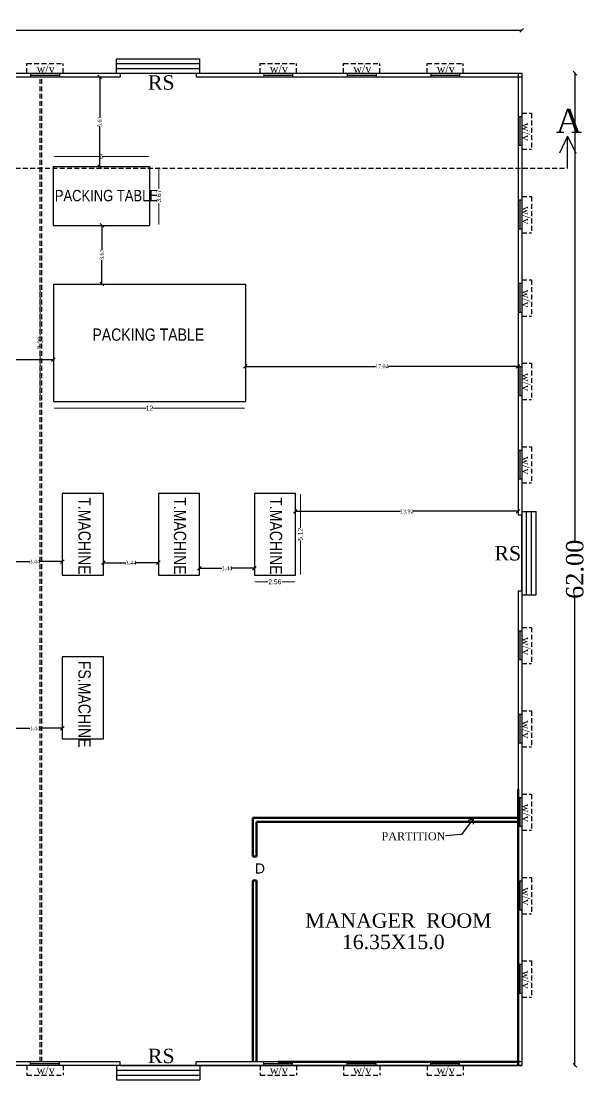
# Model space of a CAD drawing. Header units: metres. Extents: x 1422408 to 2282761, y 5574 to 80428.
# Drawn here: x 2282619.4 to 2282654.5, y 5578.4 to 5644.5 of the extents above; entities that cross this region are included whole.
import ezdxf

# ---------------------------------------------------------------- set-up
doc = ezdxf.new("R2010")
doc.units = ezdxf.units.M
doc.header["$LTSCALE"] = 3.5
doc.header["$MEASUREMENT"] = 0
doc.linetypes.add('HIDDEN', pattern=[0.375, 0.25, -0.125])
doc.layers.get('0').update_dxf_attribs({"linetype": 'CONTINUOUS'})
doc.layers.get('DEFPOINTS').update_dxf_attribs({"linetype": 'CONTINUOUS'})
doc.styles.add('ANAND', font='times.ttf')
doc.styles.add('ARIAL', font='arial.ttf')
doc.styles.add('ROOM TEXT 10.5', font='swissc.ttf')
doc.dimstyles.new('ISO-25', dxfattribs={"dimtxt": 0.3, "dimasz": 0.05, "dimexe": 0.5, "dimexo": 0, "dimgap": 0, "dimtad": 0, "dimtoh": 1, "dimdsep": 46, "dimtxsty": 'Standard', "dimcen": -0.3, "dimse1": 1, "dimse2": 1, "dimclrd": 256, "dimclrt": 256, "dimadec": 0, "dimazin": 0, "dimtfac": 1, "dimtmove": 0, "dimatfit": 3, "dimfxl": 0, "dimlwd": 5, "dimarcsym": 0})
doc.dimstyles.new('STANDARD$0', dxfattribs={"dimtxt": 0.25, "dimasz": 0.18, "dimexe": 2, "dimexo": 2, "dimgap": 0, "dimtad": 0, "dimzin": 0, "dimdsep": 46, "dimtxsty": 'ANAND', "dimblk": 'OBLIQUE', "dimcen": 0.0625, "dimdle": 0.02, "dimse1": 1, "dimse2": 1, "dimadec": 0, "dimazin": 0, "dimtfac": 1, "dimtix": 1, "dimtofl": 0, "dimtmove": 2, "dimatfit": 3, "dimldrblk": 'OBLIQUE', "dimfxl": 0, "dimtolj": 1, "dimtzin": 0, "dimarcsym": 0})

# ---------------------------------------------------------------- blocks, each defined once
blk = doc.blocks.new('*D160')
at = {"lineweight": 5}
for p, q in [((2282620.577, 5628.06), (2282620.577, 5624.893)), ((2282620.577, 5620.826), (2282620.577, 5623.993))]:
    blk.add_line(p, q, dxfattribs=at)
for points in [[(2282620.568, 5628.06), (2282620.585, 5628.06), (2282620.577, 5628.11)], [(2282620.568, 5620.826), (2282620.585, 5620.826), (2282620.577, 5620.776)]]:
    blk.add_solid(points)
at = {"layer": 'DEFPOINTS', "color": 0}
for p in [(2282621.404, 5628.11), (2282620.577, 5620.776), (2282621.406, 5620.776)]:
    blk.add_point(p, dxfattribs=at)
at = {"lineweight": -2, "insert": (2282620.577, 5624.443), "char_height": 0.3, "attachment_point": 5, "rotation": 90}
blk.add_mtext('7.33', dxfattribs=at)
blk = doc.blocks.new('*D161')
at = {"lineweight": 5}
for p, q in [((2282621.456, 5620.364), (2282627.206, 5620.364)), ((2282633.356, 5620.364), (2282627.606, 5620.364))]:
    blk.add_line(p, q, dxfattribs=at)
for points in [[(2282621.456, 5620.372), (2282621.456, 5620.355), (2282621.406, 5620.364)], [(2282633.356, 5620.372), (2282633.356, 5620.355), (2282633.406, 5620.364)]]:
    blk.add_solid(points)
at = {"layer": 'DEFPOINTS', "color": 0}
for p in [(2282621.406, 5620.776), (2282633.406, 5620.776), (2282633.406, 5620.364)]:
    blk.add_point(p, dxfattribs=at)
at = {"lineweight": -2, "insert": (2282627.406, 5620.364), "char_height": 0.3, "attachment_point": 5}
blk.add_mtext('12', dxfattribs=at)
blk = doc.blocks.new('*D162')
at = {"lineweight": 5}
for p, q in [((2282621.452, 5636.086), (2282624.302, 5636.086)), ((2282627.352, 5636.086), (2282624.502, 5636.086))]:
    blk.add_line(p, q, dxfattribs=at)
for points in [[(2282621.452, 5636.094), (2282621.452, 5636.077), (2282621.402, 5636.086)], [(2282627.352, 5636.094), (2282627.352, 5636.077), (2282627.402, 5636.086)]]:
    blk.add_solid(points)
at = {"layer": 'DEFPOINTS', "color": 0}
for p in [(2282627.402, 5636.086), (2282621.402, 5635.45), (2282627.402, 5635.45)]:
    blk.add_point(p, dxfattribs=at)
at = {"lineweight": -2, "insert": (2282624.402, 5636.086), "char_height": 0.3, "attachment_point": 5}
blk.add_mtext('6', dxfattribs=at)
blk = doc.blocks.new('*D163')
at = {"lineweight": 5}
for p, q in [((2282627.985, 5635.4), (2282627.985, 5634.065)), ((2282627.985, 5631.83), (2282627.985, 5633.165))]:
    blk.add_line(p, q, dxfattribs=at)
for points in [[(2282627.976, 5635.4), (2282627.993, 5635.4), (2282627.985, 5635.45)], [(2282627.976, 5631.83), (2282627.993, 5631.83), (2282627.985, 5631.78)]]:
    blk.add_solid(points)
at = {"layer": 'DEFPOINTS', "color": 0}
for p in [(2282627.402, 5635.45), (2282627.402, 5631.78), (2282627.985, 5631.78)]:
    blk.add_point(p, dxfattribs=at)
at = {"lineweight": -2, "insert": (2282627.985, 5633.615), "char_height": 0.3, "attachment_point": 5, "rotation": 90}
blk.add_mtext('3.67', dxfattribs=at)
blk = doc.blocks.new('_Oblique')
at = {"color": 0, "linetype": 'ByBlock', "lineweight": -2}
blk.add_line((-0.5, -0.5), (0.5, 0.5), dxfattribs=at)
blk = doc.blocks.new('*D105')
at = {"color": 0, "lineweight": -2, "ltscale": 400}
for p, q in [((2282615.385, 5623.388), (2282618.096, 5623.389)), ((2282621.425, 5623.389), (2282618.713, 5623.389))]:
    blk.add_line(p, q, dxfattribs=at)
at = {"layer": 'DEFPOINTS', "color": 0, "ltscale": 400}
for p in [(2282621.405, 5623.389), (2282615.405, 5623.234), (2282621.405, 5623.235)]:
    blk.add_point(p, dxfattribs=at)
at = {"color": 0, "lineweight": -2, "ltscale": 400, "xscale": 0.23, "yscale": 0.23, "zscale": 0.23}
for p, rotation in [((2282615.405, 5623.388), 180.0126523851389), ((2282621.405, 5623.389), 0.0126523851389156)]:
    blk.add_blockref('_Oblique', p, dxfattribs=dict(at, rotation=rotation))
at = {"color": 0, "ltscale": 400, "insert": (2282618.405, 5623.389), "char_height": 0.25, "attachment_point": 5, "rotation": 0.01265, "style": 'ANAND'}
blk.add_mtext('\\A1;6.00', dxfattribs=at)
blk = doc.blocks.new('*D106')
at = {"color": 0, "lineweight": -2, "ltscale": 400}
for p, q in [((2282624.437, 5631.8), (2282624.437, 5630.252)), ((2282624.437, 5628.09), (2282624.437, 5629.637))]:
    blk.add_line(p, q, dxfattribs=at)
at = {"layer": 'DEFPOINTS', "color": 0, "ltscale": 400}
for p in [(2282624.403, 5631.78), (2282624.403, 5628.11), (2282624.437, 5628.11)]:
    blk.add_point(p, dxfattribs=at)
at = {"color": 0, "lineweight": -2, "ltscale": 400, "xscale": 0.23, "yscale": 0.23, "zscale": 0.23}
for p, rotation in [((2282624.437, 5631.78), 90), ((2282624.437, 5628.11), 270)]:
    blk.add_blockref('_Oblique', p, dxfattribs=dict(at, rotation=rotation))
at = {"color": 0, "ltscale": 400, "insert": (2282624.437, 5629.945), "char_height": 0.25, "attachment_point": 5, "rotation": 90, "style": 'ANAND'}
blk.add_mtext('\\A1;3.67', dxfattribs=at)
blk = doc.blocks.new('*D107')
at = {"color": 0, "lineweight": -2, "ltscale": 400}
for p, q in [((2282633.386, 5622.964), (2282641.538, 5622.964)), ((2282650.464, 5622.964), (2282642.312, 5622.964))]:
    blk.add_line(p, q, dxfattribs=at)
at = {"layer": 'DEFPOINTS', "color": 0, "ltscale": 400}
for p in [(2282633.406, 5623.157), (2282633.406, 5622.964), (2282650.444, 5623.157)]:
    blk.add_point(p, dxfattribs=at)
at = {"color": 0, "lineweight": -2, "ltscale": 400, "xscale": 0.23, "yscale": 0.23, "zscale": 0.23}
for p, rotation in [((2282633.406, 5622.964), 180.000000000003), ((2282650.444, 5622.964), 3.037599999999999e-12)]:
    blk.add_blockref('_Oblique', p, dxfattribs=dict(at, rotation=rotation))
at = {"color": 0, "ltscale": 400, "insert": (2282641.925, 5622.964), "char_height": 0.25, "attachment_point": 5, "style": 'ANAND'}
blk.add_mtext('\\A1;17.04', dxfattribs=at)
blk = doc.blocks.new('*D112')
at = {"lineweight": 5}
for p, q in [((2282634.015, 5609.507), (2282634.796, 5609.507)), ((2282636.477, 5609.507), (2282635.696, 5609.507))]:
    blk.add_line(p, q, dxfattribs=at)
for points in [[(2282634.015, 5609.515), (2282634.015, 5609.498), (2282633.965, 5609.507)], [(2282636.477, 5609.515), (2282636.477, 5609.498), (2282636.527, 5609.507)]]:
    blk.add_solid(points)
at = {"layer": 'DEFPOINTS', "color": 0}
for p in [(2282633.965, 5609.92), (2282633.965, 5609.507), (2282636.527, 5609.92)]:
    blk.add_point(p, dxfattribs=at)
at = {"lineweight": -2, "insert": (2282635.246, 5609.507), "char_height": 0.3, "attachment_point": 5}
blk.add_mtext('2.56', dxfattribs=at)
blk = doc.blocks.new('*D113')
at = {"lineweight": 5}
for p, q in [((2282636.836, 5614.987), (2282636.836, 5612.878)), ((2282636.836, 5609.97), (2282636.836, 5612.078))]:
    blk.add_line(p, q, dxfattribs=at)
for points in [[(2282636.827, 5614.987), (2282636.844, 5614.987), (2282636.836, 5615.037)], [(2282636.827, 5609.97), (2282636.844, 5609.97), (2282636.836, 5609.92)]]:
    blk.add_solid(points)
at = {"layer": 'DEFPOINTS', "color": 0}
for p in [(2282636.527, 5615.037), (2282636.836, 5615.037), (2282636.527, 5609.92)]:
    blk.add_point(p, dxfattribs=at)
at = {"lineweight": -2, "insert": (2282636.836, 5612.478), "char_height": 0.3, "attachment_point": 5, "rotation": 90}
blk.add_mtext('5.12', dxfattribs=at)
blk = doc.blocks.new('*D114')
at = {"color": 0, "lineweight": -2, "ltscale": 400}
for p, q in [((2282630.507, 5610.353), (2282631.938, 5610.353)), ((2282633.986, 5610.353), (2282632.556, 5610.353))]:
    blk.add_line(p, q, dxfattribs=at)
at = {"layer": 'DEFPOINTS', "color": 0, "ltscale": 400}
for p in [(2282630.527, 5610.353), (2282630.527, 5609.92), (2282633.966, 5609.92)]:
    blk.add_point(p, dxfattribs=at)
at = {"color": 0, "lineweight": -2, "ltscale": 400, "xscale": 0.23, "yscale": 0.23, "zscale": 0.23, "rotation": 180}
blk.add_blockref('_Oblique', (2282630.527, 5610.353), dxfattribs=at)
at = {"color": 0, "lineweight": -2, "ltscale": 400, "xscale": 0.23, "yscale": 0.23, "zscale": 0.23}
blk.add_blockref('_Oblique', (2282633.966, 5610.353), dxfattribs=at)
at = {"color": 0, "ltscale": 400, "insert": (2282632.247, 5610.353), "char_height": 0.25, "attachment_point": 5, "style": 'ANAND'}
blk.add_mtext('\\A1;3.44', dxfattribs=at)
blk = doc.blocks.new('*D122')
at = {"color": 0, "lineweight": -2, "ltscale": 400}
for p, q in [((2282618.507, 5600.358), (2282619.937, 5600.358)), ((2282621.985, 5600.358), (2282620.555, 5600.358))]:
    blk.add_line(p, q, dxfattribs=at)
at = {"layer": 'DEFPOINTS', "color": 0, "ltscale": 400}
for p in [(2282618.527, 5600.358), (2282621.965, 5600.358), (2282621.965, 5600.358)]:
    blk.add_point(p, dxfattribs=at)
at = {"color": 0, "lineweight": -2, "ltscale": 400, "xscale": 0.23, "yscale": 0.23, "zscale": 0.23, "rotation": 180}
blk.add_blockref('_Oblique', (2282618.527, 5600.358), dxfattribs=at)
at = {"color": 0, "lineweight": -2, "ltscale": 400, "xscale": 0.23, "yscale": 0.23, "zscale": 0.23}
blk.add_blockref('_Oblique', (2282621.965, 5600.358), dxfattribs=at)
at = {"color": 0, "ltscale": 400, "insert": (2282620.246, 5600.358), "char_height": 0.25, "attachment_point": 5, "style": 'ANAND'}
blk.add_mtext('\\A1;3.44', dxfattribs=at)
blk = doc.blocks.new('*D130')
at = {"color": 0, "lineweight": -2, "ltscale": 400}
for p, q in [((2282618.507, 5610.771), (2282619.937, 5610.771)), ((2282621.985, 5610.771), (2282620.555, 5610.771))]:
    blk.add_line(p, q, dxfattribs=at)
at = {"layer": 'DEFPOINTS', "color": 0, "ltscale": 400}
for p in [(2282621.965, 5610.771), (2282618.527, 5610.699), (2282621.965, 5610.699)]:
    blk.add_point(p, dxfattribs=at)
at = {"color": 0, "lineweight": -2, "ltscale": 400, "xscale": 0.23, "yscale": 0.23, "zscale": 0.23, "rotation": 180}
blk.add_blockref('_Oblique', (2282618.527, 5610.771), dxfattribs=at)
at = {"color": 0, "lineweight": -2, "ltscale": 400, "xscale": 0.23, "yscale": 0.23, "zscale": 0.23}
blk.add_blockref('_Oblique', (2282621.965, 5610.771), dxfattribs=at)
at = {"color": 0, "ltscale": 400, "insert": (2282620.246, 5610.771), "char_height": 0.25, "attachment_point": 5, "style": 'ANAND'}
blk.add_mtext('\\A1;3.44', dxfattribs=at)
blk = doc.blocks.new('*D131')
at = {"color": 0, "lineweight": -2, "ltscale": 400}
for p, q in [((2282624.507, 5610.698), (2282625.937, 5610.698)), ((2282627.985, 5610.698), (2282626.555, 5610.698))]:
    blk.add_line(p, q, dxfattribs=at)
at = {"layer": 'DEFPOINTS', "color": 0, "ltscale": 400}
for p in [(2282624.527, 5610.771), (2282627.965, 5610.771), (2282627.965, 5610.698)]:
    blk.add_point(p, dxfattribs=at)
at = {"color": 0, "lineweight": -2, "ltscale": 400, "xscale": 0.23, "yscale": 0.23, "zscale": 0.23, "rotation": 180}
blk.add_blockref('_Oblique', (2282624.527, 5610.698), dxfattribs=at)
at = {"color": 0, "lineweight": -2, "ltscale": 400, "xscale": 0.23, "yscale": 0.23, "zscale": 0.23}
blk.add_blockref('_Oblique', (2282627.965, 5610.698), dxfattribs=at)
at = {"color": 0, "ltscale": 400, "insert": (2282626.246, 5610.698), "char_height": 0.25, "attachment_point": 5, "style": 'ANAND'}
blk.add_mtext('\\A1;3.44', dxfattribs=at)
blk = doc.blocks.new('*D132')
at = {"color": 0, "lineweight": -2, "ltscale": 400}
for p, q in [((2282636.507, 5613.918), (2282643.1, 5613.918)), ((2282650.464, 5613.918), (2282643.872, 5613.918))]:
    blk.add_line(p, q, dxfattribs=at)
at = {"layer": 'DEFPOINTS', "color": 0, "ltscale": 400}
for p in [(2282636.527, 5614.017), (2282650.444, 5614.017), (2282650.444, 5613.918)]:
    blk.add_point(p, dxfattribs=at)
at = {"color": 0, "lineweight": -2, "ltscale": 400, "xscale": 0.23, "yscale": 0.23, "zscale": 0.23, "rotation": 180}
blk.add_blockref('_Oblique', (2282636.527, 5613.918), dxfattribs=at)
at = {"color": 0, "lineweight": -2, "ltscale": 400, "xscale": 0.23, "yscale": 0.23, "zscale": 0.23}
blk.add_blockref('_Oblique', (2282650.444, 5613.918), dxfattribs=at)
at = {"color": 0, "ltscale": 400, "insert": (2282643.486, 5613.918), "char_height": 0.25, "attachment_point": 5, "style": 'ANAND'}
blk.add_mtext('\\A1;13.92', dxfattribs=at)
blk = doc.blocks.new('*D133')
at = {"color": 0, "lineweight": -2, "ltscale": 400}
for p, q in [((2282624.306, 5641.081), (2282624.306, 5638.547)), ((2282624.306, 5635.43), (2282624.306, 5637.964))]:
    blk.add_line(p, q, dxfattribs=at)
at = {"layer": 'DEFPOINTS', "color": 0, "ltscale": 400}
for p in [(2282624.306, 5641.061), (2282624.402, 5641.061), (2282624.402, 5635.45)]:
    blk.add_point(p, dxfattribs=at)
at = {"color": 0, "lineweight": -2, "ltscale": 400, "xscale": 0.23, "yscale": 0.23, "zscale": 0.23}
for p, rotation in [((2282624.306, 5641.061), 90), ((2282624.306, 5635.45), 270)]:
    blk.add_blockref('_Oblique', p, dxfattribs=dict(at, rotation=rotation))
at = {"color": 0, "ltscale": 400, "insert": (2282624.306, 5638.255), "char_height": 0.25, "attachment_point": 5, "rotation": 90, "style": 'ANAND'}
blk.add_mtext('\\A1;5.61', dxfattribs=at)
blk = doc.blocks.new('*D137')
at = {"color": 0, "lineweight": -2, "ltscale": 400}
for p, q in [((2282558.654, 5643.966), (2282602.926, 5643.966)), ((2282650.694, 5643.966), (2282606.423, 5643.966))]:
    blk.add_line(p, q, dxfattribs=at)
at = {"layer": 'DEFPOINTS', "color": 0, "ltscale": 400}
for p in [(2282650.674, 5643.966), (2282558.674, 5641.291), (2282650.674, 5641.291)]:
    blk.add_point(p, dxfattribs=at)
at = {"color": 0, "lineweight": -2, "ltscale": 400, "xscale": 0.23, "yscale": 0.23, "zscale": 0.23, "rotation": 180}
blk.add_blockref('_Oblique', (2282558.674, 5643.966), dxfattribs=at)
at = {"color": 0, "lineweight": -2, "ltscale": 400, "xscale": 0.23, "yscale": 0.23, "zscale": 0.23}
blk.add_blockref('_Oblique', (2282650.674, 5643.966), dxfattribs=at)
at = {"color": 0, "ltscale": 400, "insert": (2282604.674, 5643.966), "char_height": 0.25, "attachment_point": 5, "style": 'ANAND'}
blk.add_mtext('\\A1;{\\H4.3568x;92.00}', dxfattribs=at)
blk = doc.blocks.new('*D138')
at = {"color": 0, "lineweight": -2, "ltscale": 400}
for p, q in [((2282653.992, 5641.311), (2282653.992, 5612.037)), ((2282653.992, 5579.271), (2282653.992, 5608.545))]:
    blk.add_line(p, q, dxfattribs=at)
at = {"layer": 'DEFPOINTS', "color": 0, "ltscale": 400}
for p in [(2282650.674, 5641.291), (2282650.674, 5579.291), (2282653.992, 5579.291)]:
    blk.add_point(p, dxfattribs=at)
at = {"color": 0, "lineweight": -2, "ltscale": 400, "xscale": 0.23, "yscale": 0.23, "zscale": 0.23}
for p, rotation in [((2282653.992, 5641.291), 90), ((2282653.992, 5579.291), 270)]:
    blk.add_blockref('_Oblique', p, dxfattribs=dict(at, rotation=rotation))
at = {"color": 0, "ltscale": 400, "insert": (2282653.992, 5610.291), "char_height": 0.25, "attachment_point": 5, "rotation": 90, "style": 'ANAND'}
blk.add_mtext('\\A1;{\\H4.3568x;62.00}', dxfattribs=at)

msp = doc.modelspace()

# ---------------------------------------------------------------- linework, layer by layer
at = {"linetype": 'HIDDEN', "ltscale": 0.35}
for p, q in [((2282619.75503, 5641.29094), (2282619.75503, 5641.89094)), ((2282619.75503, 5641.89094), (2282622.01503, 5641.89094)), ((2282622.01503, 5641.29094), (2282622.01503, 5641.89094)), ((2282634.32632, 5641.29094), (2282634.32632, 5641.89094)), ((2282634.32632, 5641.89094), (2282636.58632, 5641.89094)), ((2282636.58632, 5641.29094), (2282636.58632, 5641.89094)), ((2282639.53921, 5641.29094), (2282639.53921, 5641.89094)), ((2282639.53921, 5641.89094), (2282641.79921, 5641.89094)), ((2282641.79921, 5641.29094), (2282641.79921, 5641.89094)), ((2282644.7521, 5641.29094), (2282644.7521, 5641.89094)), ((2282644.7521, 5641.89094), (2282647.0121, 5641.89094)), ((2282647.0121, 5641.29094), (2282647.0121, 5641.89094)), ((2282620.57537, 5579.52094), (2282620.57537, 5641.06094)), ((2282620.67537, 5579.52094), (2282620.67537, 5641.06094)), ((2282650.67449, 5638.79209), (2282651.27449, 5638.79209)), ((2282651.27449, 5638.79209), (2282651.27449, 5636.53209)), ((2282650.67449, 5636.53209), (2282651.27449, 5636.53209)), ((2282556.5701, 5635.36258), (2282653.53426, 5635.36258)), ((2282650.67449, 5633.58209), (2282651.27449, 5633.58209)), ((2282651.27449, 5633.58209), (2282651.27449, 5631.32209)), ((2282650.67449, 5631.32209), (2282651.27449, 5631.32209)), ((2282650.67449, 5628.37209), (2282651.27449, 5628.37209)), ((2282651.27449, 5628.37209), (2282651.27449, 5626.11209)), ((2282650.67449, 5626.11209), (2282651.27449, 5626.11209)), ((2282650.67449, 5623.16209), (2282651.27449, 5623.16209)), ((2282651.27449, 5623.16209), (2282651.27449, 5620.90209)), ((2282650.67449, 5620.90209), (2282651.27449, 5620.90209)), ((2282650.67449, 5617.95209), (2282651.27449, 5617.95209)), ((2282651.27449, 5617.95209), (2282651.27449, 5615.69209)), ((2282650.67449, 5615.69209), (2282651.27449, 5615.69209)), ((2282650.67449, 5606.66093), (2282651.27449, 5606.66093)), ((2282651.27449, 5606.66093), (2282651.27449, 5604.40093)), ((2282650.67449, 5604.40093), (2282651.27449, 5604.40093)), ((2282650.67449, 5601.45093), (2282651.27449, 5601.45093)), ((2282651.27449, 5601.45093), (2282651.27449, 5599.19093)), ((2282650.67449, 5599.19093), (2282651.27449, 5599.19093)), ((2282650.67449, 5596.24093), (2282651.27449, 5596.24093)), ((2282651.27449, 5596.24093), (2282651.27449, 5593.98093)), ((2282650.67449, 5593.98093), (2282651.27449, 5593.98093)), ((2282650.67449, 5591.03093), (2282651.27449, 5591.03093)), ((2282651.27449, 5591.03093), (2282651.27449, 5588.77093)), ((2282650.67449, 5588.77093), (2282651.27449, 5588.77093)), ((2282650.67449, 5585.82093), (2282651.27449, 5585.82093)), ((2282651.27449, 5585.82093), (2282651.27449, 5583.56093)), ((2282650.67449, 5583.56093), (2282651.27449, 5583.56093)), ((2282619.75503, 5579.29094), (2282619.75503, 5578.69094)), ((2282622.01503, 5579.29094), (2282622.01503, 5578.69094)), ((2282634.32632, 5579.29094), (2282634.32632, 5578.69094)), ((2282636.58632, 5579.29094), (2282636.58632, 5578.69094)), ((2282639.53921, 5579.29094), (2282639.53921, 5578.69094)), ((2282641.79921, 5579.29094), (2282641.79921, 5578.69094)), ((2282644.7521, 5579.29094), (2282644.7521, 5578.69094)), ((2282647.0121, 5579.29094), (2282647.0121, 5578.69094)), ((2282619.75503, 5578.69094), (2282622.01503, 5578.69094)), ((2282634.32632, 5578.69094), (2282636.58632, 5578.69094)), ((2282639.53921, 5578.69094), (2282641.79921, 5578.69094)), ((2282644.7521, 5578.69094), (2282647.0121, 5578.69094))]:
    msp.add_line(p, q, dxfattribs=at)
at = {"ltscale": 400}
for p, q in [((2282625.35542, 5642.19094), (2282630.56542, 5642.19094)), ((2282625.35542, 5641.29094), (2282625.35542, 5642.19094)), ((2282625.35542, 5641.89094), (2282630.56542, 5641.89094)), ((2282630.56542, 5641.29094), (2282630.56542, 5642.19094)), ((2282558.67449, 5641.29094), (2282650.67449, 5641.29094)), ((2282619.98503, 5641.29094), (2282619.98503, 5641.06094)), ((2282619.98503, 5641.17594), (2282621.78503, 5641.17594)), ((2282621.78503, 5641.29094), (2282621.78503, 5641.06094)), ((2282625.35542, 5641.59094), (2282630.56542, 5641.59094)), ((2282625.58542, 5641.29094), (2282625.58542, 5641.06094)), ((2282625.58542, 5641.29094), (2282625.58542, 5641.06094)), ((2282625.58542, 5641.29094), (2282630.33542, 5641.29094)), ((2282630.33542, 5641.29094), (2282630.33542, 5641.06094)), ((2282630.33542, 5641.29094), (2282630.33542, 5641.06094)), ((2282634.55632, 5641.29094), (2282634.55632, 5641.06094)), ((2282634.55632, 5641.17594), (2282636.35632, 5641.17594)), ((2282636.35632, 5641.29094), (2282636.35632, 5641.06094)), ((2282639.76921, 5641.29094), (2282639.76921, 5641.06094)), ((2282639.76921, 5641.17594), (2282641.56921, 5641.17594)), ((2282641.56921, 5641.29094), (2282641.56921, 5641.06094)), ((2282644.9821, 5641.29094), (2282644.9821, 5641.06094)), ((2282644.9821, 5641.17594), (2282646.7821, 5641.17594)), ((2282646.7821, 5641.29094), (2282646.7821, 5641.06094)), ((2282650.44449, 5641.29094), (2282650.44449, 5613.67978)), ((2282650.67449, 5641.29094), (2282650.67449, 5613.67978)), ((2282650.67449, 5641.29094), (2282650.67449, 5641.29094)), ((2282584.90729, 5641.06094), (2282625.58542, 5641.06094)), ((2282630.33542, 5641.06094), (2282650.67449, 5641.06094)), ((2282650.67449, 5638.56209), (2282650.44449, 5638.56209)), ((2282650.55949, 5638.56209), (2282650.55949, 5636.76209)), ((2282653.53426, 5637.35003), (2282653.01989, 5636.29774)), ((2282653.53426, 5635.36258), (2282653.53426, 5637.35003)), ((2282653.53426, 5637.35003), (2282654.04862, 5636.29774)), ((2282650.67449, 5636.76209), (2282650.44449, 5636.76209)), ((2282650.67449, 5633.35209), (2282650.44449, 5633.35209)), ((2282650.55949, 5633.35209), (2282650.55949, 5631.55209)), ((2282650.67449, 5631.55209), (2282650.44449, 5631.55209)), ((2282633.40554, 5628.10963), (2282633.40554, 5620.77643)), ((2282650.67449, 5628.14209), (2282650.44449, 5628.14209)), ((2282650.55949, 5628.14209), (2282650.55949, 5626.34209)), ((2282650.67449, 5626.34209), (2282650.44449, 5626.34209)), ((2282650.67449, 5622.93209), (2282650.44449, 5622.93209)), ((2282650.55949, 5622.93209), (2282650.55949, 5621.13209)), ((2282650.67449, 5621.13209), (2282650.44449, 5621.13209)), ((2282650.67449, 5617.72209), (2282650.44449, 5617.72209)), ((2282650.55949, 5617.72209), (2282650.55949, 5615.92209)), ((2282650.67449, 5615.92209), (2282650.44449, 5615.92209)), ((2282650.67449, 5613.67978), (2282650.44449, 5613.67978)), ((2282650.67449, 5613.90978), (2282651.57449, 5613.90978)), ((2282650.67449, 5608.92978), (2282650.67449, 5613.67978)), ((2282650.97449, 5608.69978), (2282650.97449, 5613.90978)), ((2282651.27449, 5608.69978), (2282651.27449, 5613.90978)), ((2282651.57449, 5608.69978), (2282651.57449, 5613.90978)), ((2282650.44449, 5608.92978), (2282650.44449, 5581.31862)), ((2282650.67449, 5608.92978), (2282650.44449, 5608.92978)), ((2282650.67449, 5608.92978), (2282650.67449, 5579.29094)), ((2282650.67449, 5608.69978), (2282651.57449, 5608.69978)), ((2282650.67449, 5606.43093), (2282650.44449, 5606.43093)), ((2282650.55949, 5606.43093), (2282650.55949, 5604.63093)), ((2282650.67449, 5604.63093), (2282650.44449, 5604.63093)), ((2282650.67449, 5601.22093), (2282650.44449, 5601.22093)), ((2282650.55949, 5601.22093), (2282650.55949, 5599.42093)), ((2282650.67449, 5599.42093), (2282650.44449, 5599.42093)), ((2282650.67449, 5596.01093), (2282650.44449, 5596.01093)), ((2282650.55949, 5596.01093), (2282650.55949, 5594.21093)), ((2282647.63448, 5594.69718), (2282646.91431, 5593.71472)), ((2282647.63448, 5594.69718), (2282647.32781, 5594.59408)), ((2282647.63448, 5594.69718), (2282647.62846, 5594.37369)), ((2282650.67449, 5594.21093), (2282650.44449, 5594.21093)), ((2282646.91431, 5593.71472), (2282645.90973, 5593.64216)), ((2282646.91431, 5593.71472), (2282645.90973, 5593.64216)), ((2282650.67449, 5590.80093), (2282650.44449, 5590.80093)), ((2282650.55949, 5590.80093), (2282650.55949, 5589.00093)), ((2282650.67449, 5589.00093), (2282650.44449, 5589.00093)), ((2282650.67449, 5585.59093), (2282650.44449, 5585.59093)), ((2282650.55949, 5585.59093), (2282650.55949, 5583.79093)), ((2282650.67449, 5583.79093), (2282650.44449, 5583.79093)), ((2282625.58542, 5579.52094), (2282584.90729, 5579.52094)), ((2282625.58542, 5579.29094), (2282584.90729, 5579.29094)), ((2282619.98503, 5579.29094), (2282619.98503, 5579.52094)), ((2282619.98503, 5579.40594), (2282621.78503, 5579.40594)), ((2282621.78503, 5579.29094), (2282621.78503, 5579.52094)), ((2282625.35542, 5579.29094), (2282625.35542, 5578.39094)), ((2282625.35542, 5578.99094), (2282630.56542, 5578.99094)), ((2282625.58542, 5579.29094), (2282625.58542, 5579.52094)), ((2282625.58542, 5579.29094), (2282625.58542, 5579.52094)), ((2282625.58542, 5579.29094), (2282630.33542, 5579.29094)), ((2282650.67449, 5579.52094), (2282630.33542, 5579.52094)), ((2282630.33542, 5579.29094), (2282630.33542, 5579.52094)), ((2282630.33542, 5579.29094), (2282630.33542, 5579.52094)), ((2282650.67449, 5579.29094), (2282630.33542, 5579.29094)), ((2282630.33542, 5579.29094), (2282650.67449, 5579.29094)), ((2282630.56542, 5579.29094), (2282630.56542, 5578.39094)), ((2282634.55632, 5579.29094), (2282634.55632, 5579.52094)), ((2282634.55632, 5579.40594), (2282636.35632, 5579.40594)), ((2282636.35632, 5579.29094), (2282636.35632, 5579.52094)), ((2282639.76921, 5579.29094), (2282639.76921, 5579.52094)), ((2282639.76921, 5579.40594), (2282641.56921, 5579.40594)), ((2282641.56921, 5579.29094), (2282641.56921, 5579.52094)), ((2282644.9821, 5579.29094), (2282644.9821, 5579.52094)), ((2282644.9821, 5579.40594), (2282646.7821, 5579.40594)), ((2282646.7821, 5579.29094), (2282646.7821, 5579.52094)), ((2282625.35542, 5578.69094), (2282630.56542, 5578.69094)), ((2282625.35542, 5578.39094), (2282630.56542, 5578.39094))]:
    msp.add_line(p, q, dxfattribs=at)
at = {"lineweight": -2}
for p, q in [((2282621.4023, 5635.44963), (2282621.40311, 5631.77963)), ((2282621.4023, 5635.44963), (2282627.4023, 5635.44963)), ((2282627.4023, 5635.44963), (2282627.40311, 5631.77963)), ((2282621.40311, 5631.77963), (2282627.40311, 5631.77963)), ((2282621.40392, 5628.10963), (2282621.40554, 5620.77643)), ((2282621.40392, 5628.10963), (2282633.40554, 5628.10963)), ((2282621.40554, 5620.77643), (2282633.40554, 5620.77643)), ((2282633.96546, 5612.47829), (2282633.96603, 5609.91968))]:
    msp.add_line(p, q, dxfattribs=at)
at = {"lineweight": 53}
for p, q in [((2282650.44449, 5579.29094), (2282650.44449, 5596.54862)), ((2282650.44449, 5594.75094), (2282633.86357, 5594.75094)), ((2282633.86357, 5594.75094), (2282633.86357, 5592.34012)), ((2282650.44449, 5594.52094), (2282634.09357, 5594.52094)), ((2282634.09357, 5594.52094), (2282634.09357, 5592.34012)), ((2282633.86357, 5592.34012), (2282634.09357, 5592.34012)), ((2282633.86357, 5590.84012), (2282633.86357, 5579.52094)), ((2282633.86357, 5590.84012), (2282634.09357, 5590.84012)), ((2282634.09357, 5590.84012), (2282634.09357, 5579.52094)), ((2282635.44449, 5579.52094), (2282650.44449, 5579.52094))]:
    msp.add_line(p, q, dxfattribs=at)
at = {"ltscale": 400}
msp.add_lwpolyline([(2282558.67449, 5641.29094), (2282650.67449, 5641.29094), (2282650.67449, 5579.29094), (2282558.67449, 5579.29094)], close=True, dxfattribs=at)
at = {"lineweight": -2}
for points in [[(2282621.96546, 5609.91968), (2282624.52725, 5609.91968), (2282624.52725, 5615.03689), (2282621.96546, 5615.03689)], [(2282627.96546, 5609.91968), (2282630.52725, 5609.91968), (2282630.52725, 5615.03689), (2282627.96546, 5615.03689)], [(2282633.96546, 5609.91968), (2282636.52725, 5609.91968), (2282636.52725, 5615.03689), (2282633.96546, 5615.03689)], [(2282621.96546, 5599.69777), (2282624.52725, 5599.69777), (2282624.52725, 5604.81499), (2282621.96546, 5604.81499)]]:
    msp.add_lwpolyline(points, close=True, dxfattribs=at)

# ---------------------------------------------------------------- texts
for s, height, style, p in [('w/v', 0.5, 'ANAND', (2282620.35701, 5641.32316)), ('w/v', 0.5, 'ANAND', (2282634.92829, 5641.32316)), ('w/v', 0.5, 'ANAND', (2282640.14119, 5641.32316)), ('w/v', 0.5, 'ANAND', (2282645.35408, 5641.32316)), ('A', 1.5, 'ANAND', (2282652.79965, 5637.56192)), ('PARTITION ', 0.5, 'ANAND', (2282641.91283, 5593.35933)), ('D', 0.63, 'ARIAL', (2282633.99191, 5591.28132)), ('MANAGER  ROOM', 0.9, 'ANAND', (2282637.14944, 5587.89353)), ('16.35X15.0', 0.9, 'ANAND', (2282639.43171, 5586.56086)), ('w/v', 0.5, 'ANAND', (2282620.35701, 5578.75619)), ('w/v', 0.5, 'ANAND', (2282634.92829, 5578.75619)), ('w/v', 0.5, 'ANAND', (2282640.14119, 5578.75619)), ('w/v', 0.5, 'ANAND', (2282645.35408, 5578.75619))]:
    msp.add_text(s, height=height, dxfattribs=dict(style=style)).set_placement(p)
at = {"style": 'ANAND'}
for p in [(2282650.70672, 5638.19012), (2282650.70672, 5632.98012), (2282650.70672, 5627.77012), (2282650.70672, 5622.56012), (2282650.70672, 5617.35012), (2282650.70672, 5606.05896), (2282650.70672, 5600.84896), (2282650.70672, 5595.63896), (2282650.70672, 5590.42896), (2282650.70672, 5585.21896)]:
    msp.add_text('w/v', height=0.5, rotation=270, dxfattribs=at).set_placement(p)
at = {"lineweight": -2, "style": 'ROOM TEXT 10.5'}
for height, p in [(0.7083441, (2282621.49473, 5633.28799)), (0.7671852, (2282623.84311, 5624.56975))]:
    msp.add_text('PACKING TABLE', height=height, dxfattribs=at).set_placement(p)
for s, p in [('T.MACHINE', (2282622.96898, 5614.79375)), ('T.MACHINE', (2282628.93255, 5614.79375)), ('T.MACHINE', (2282634.93255, 5614.79375)), ('FS.MACHINE', (2282622.96898, 5604.57184))]:
    msp.add_text(s, height=0.767185, rotation=270, dxfattribs=at).set_placement(p)
at = {"lineweight": 53, "char_height": 0.9, "width": 11.4051114, "style": 'ANAND'}
for insert, attachment_point in [((2282627.31532, 5640.24605), 7), ((2282648.96776, 5611.74305), 1), ((2282627.31532, 5580.33582), 1)]:
    msp.add_mtext('RS', dxfattribs=dict(at, insert=insert, attachment_point=attachment_point))

# ---------------------------------------------------------------- dimensions: what is measured, and where the dimension line sits
at = {"ltscale": 400}
for p1, p2, distance, text, picture, middle in [((2282558.67449, 5641.29094), (2282650.67449, 5641.29094), 2.67521, '{\\H4.3568x;92.00}', '*D137', (2282604.67449, 5643.96614)), ((2282650.67449, 5641.29094), (2282650.67449, 5579.29094), 3.3179, '{\\H4.3568x;62.00}', '*D138', (2282653.99239, 5610.29094))]:
    dim = msp.add_aligned_dim(p1=p1, p2=p2, distance=distance, text=text, dimstyle='STANDARD$0', override={"dimasz": 0.23, "dimfxl": 0, "dimfxlon": 1, "dimarcsym": 1}, dxfattribs=at)
    dim.commit()
    dim.dimension.update_dxf_attribs({"geometry": picture, "text_midpoint": middle})
for p1, p2, distance, override, picture, middle in [((2282624.4023, 5635.44963), (2282624.4023, 5641.06094), 0.09654, {"dimasz": 0.23, "dimfxl": 0, "dimfxlon": 1, "dimarcsym": 1}, '*D133', (2282624.30576, 5638.25528)), ((2282624.40311, 5631.77963), (2282624.40311, 5628.10963), 0.03401, {"dimasz": 0.23, "dimfxl": 0.25, "dimfxlon": 1, "dimarcsym": 1}, '*D106', (2282624.43712, 5629.94463)), ((2282615.405, 5623.2339), (2282621.405, 5623.23523), 0.15415, {"dimasz": 0.23, "dimfxl": 0.25, "dimfxlon": 1, "dimarcsym": 1}, '*D105', (2282618.40497, 5623.38872)), ((2282650.44449, 5623.1573), (2282633.40554, 5623.1573), 0.19359, {"dimasz": 0.23, "dimfxl": 0.25, "dimfxlon": 1, "dimarcsym": 1}, '*D107', (2282641.92502, 5622.96371)), ((2282636.52725, 5614.01726), (2282650.44449, 5614.01726), -0.09937, {"dimasz": 0.23, "dimfxl": 0, "dimfxlon": 1, "dimarcsym": 1}, '*D132', (2282643.48587, 5613.91788)), ((2282618.52725, 5610.69881), (2282621.96546, 5610.69881), 0.07255, {"dimasz": 0.23, "dimfxl": 0.25, "dimfxlon": 1, "dimarcsym": 1}, '*D130', (2282620.24636, 5610.77136)), ((2282624.52725, 5610.77136), (2282627.96546, 5610.77136), -0.07294, {"dimasz": 0.23, "dimfxl": 0.25, "dimfxlon": 1, "dimarcsym": 1}, '*D131', (2282626.24636, 5610.69842)), ((2282633.96603, 5609.91968), (2282630.52725, 5609.91968), -0.43317, {"dimasz": 0.23, "dimfxl": 0.25, "dimfxlon": 1, "dimarcsym": 1}, '*D114', (2282632.24664, 5610.35285)), ((2282618.52725, 5600.35845), (2282621.96546, 5600.35845), -0.00014, {"dimasz": 0.23, "dimfxl": 0.25, "dimfxlon": 1, "dimarcsym": 1}, '*D122', (2282620.24636, 5600.35831))]:
    dim = msp.add_aligned_dim(p1=p1, p2=p2, distance=distance, dimstyle='STANDARD$0', override=override, dxfattribs=at)
    dim.commit()
    dim.dimension.update_dxf_attribs({"geometry": picture, "text_midpoint": middle})
at = {"lineweight": -2}
for base, p1, p2, picture, middle in [((2282627.4023, 5636.0858), (2282621.4023, 5635.44963), (2282627.4023, 5635.44963), '*D162', (2282624.4023, 5636.0858)), ((2282633.40554, 5620.3637), (2282621.40554, 5620.77643), (2282633.40554, 5620.77643), '*D161', (2282627.40554, 5620.3637)), ((2282633.96546, 5609.50659), (2282636.52725, 5609.91968), (2282633.96546, 5609.91968), '*D112', (2282635.24636, 5609.50659))]:
    dim = msp.add_linear_dim(base=base, p1=p1, p2=p2, dimstyle='ISO-25', dxfattribs=at)
    dim.commit()
    dim.dimension.update_dxf_attribs({"geometry": picture, "text_midpoint": middle})
for base, p1, p2, picture, middle in [((2282627.98471, 5631.77963), (2282627.4023, 5635.44963), (2282627.4023, 5631.77963), '*D163', (2282627.98471, 5633.61463)), ((2282620.57668, 5620.77643), (2282621.40392, 5628.10963), (2282621.40554, 5620.77643), '*D160', (2282620.57668, 5624.44303)), ((2282636.83577, 5615.03689), (2282636.52725, 5609.91968), (2282636.52725, 5615.03689), '*D113', (2282636.83577, 5612.47829))]:
    dim = msp.add_linear_dim(base=base, p1=p1, p2=p2, angle=90, dimstyle='ISO-25', dxfattribs=at)
    dim.commit()
    dim.dimension.update_dxf_attribs({"geometry": picture, "text_midpoint": middle})

doc.saveas('drawing.dxf')
